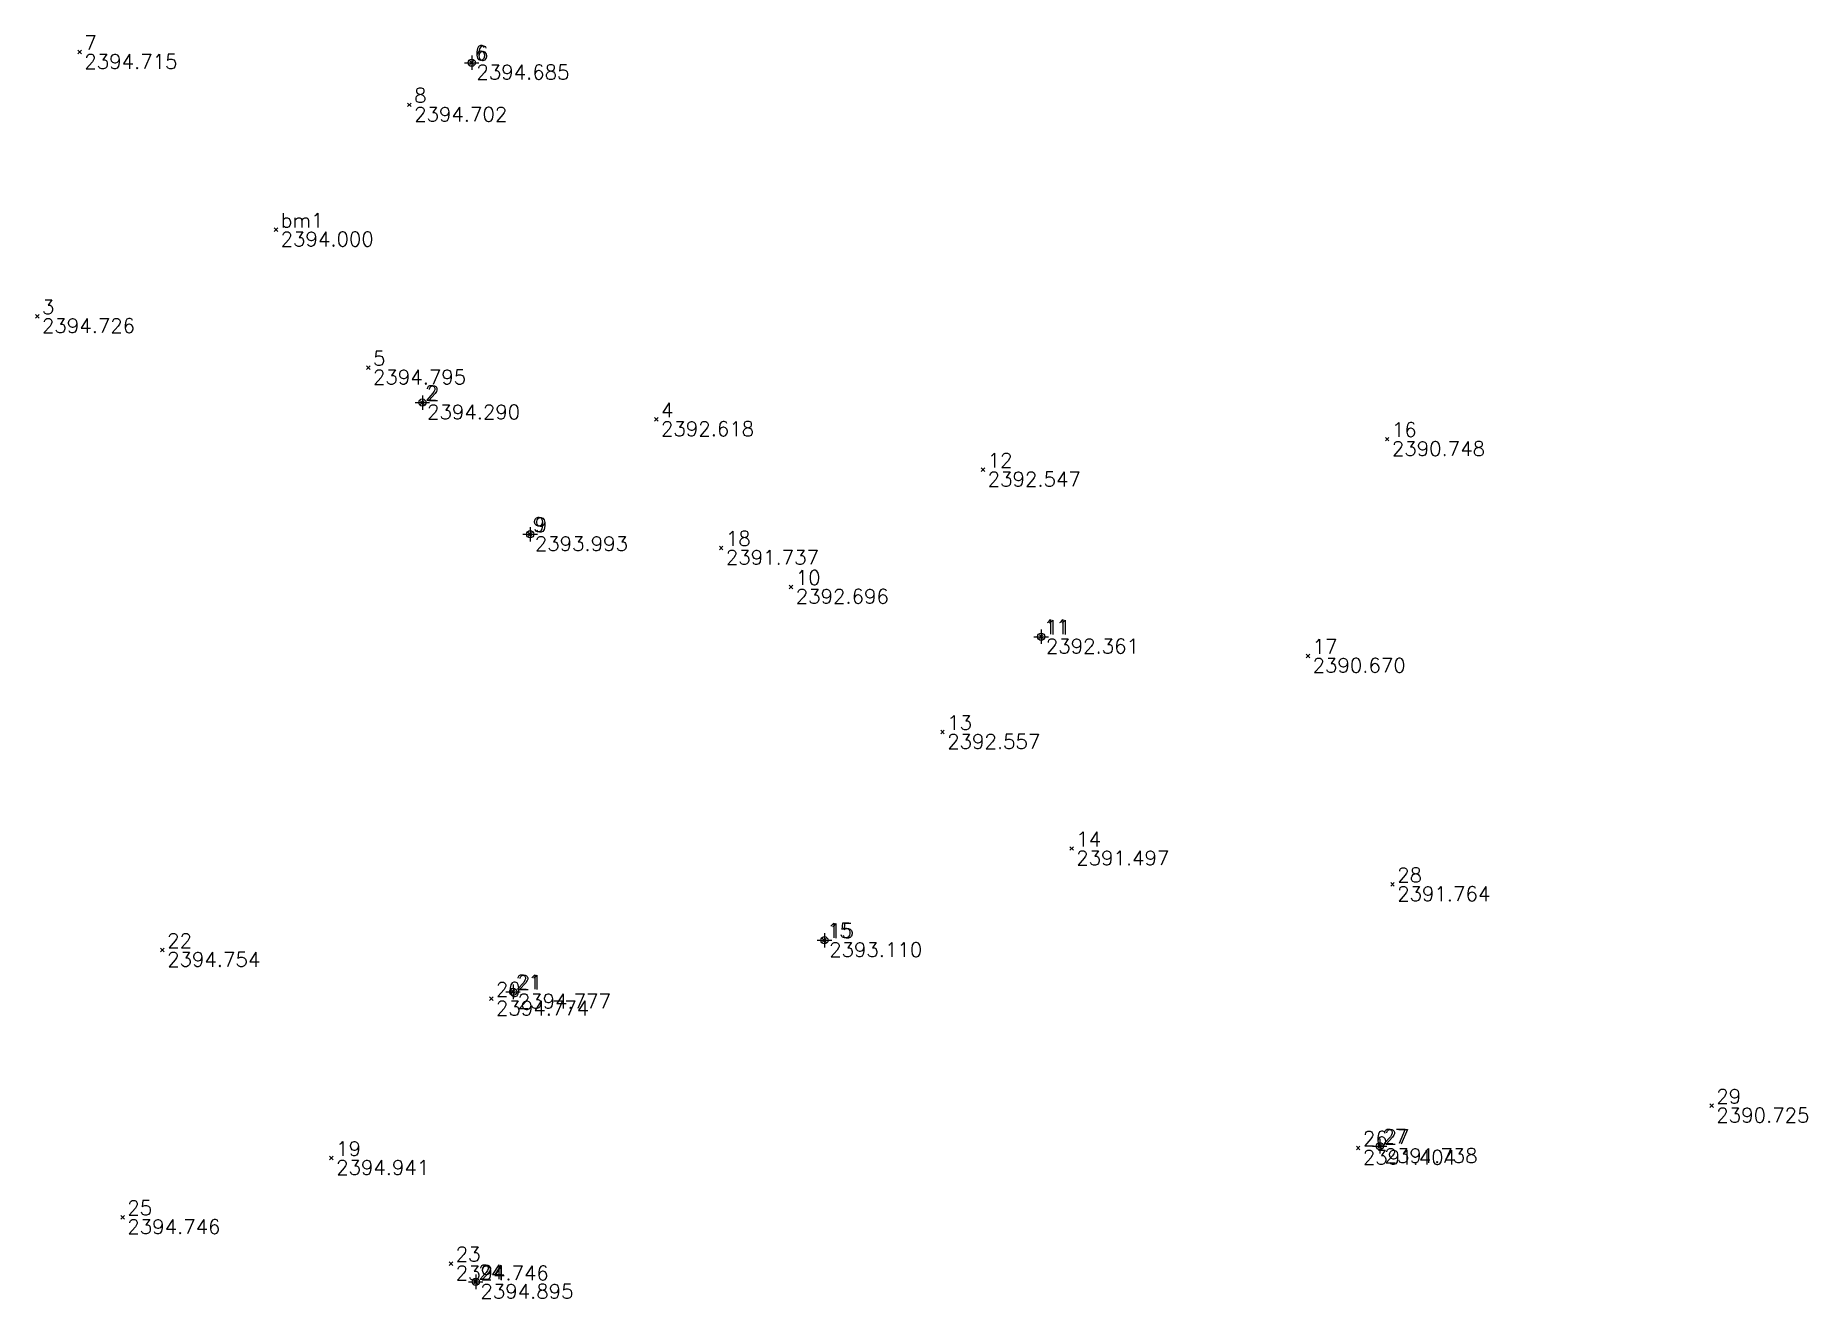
# Model space of a CAD drawing. Extents: x -125 to 120, y -133 to 42.
import ezdxf

# ---------------------------------------------------------------- set-up
doc = ezdxf.new("R2010")
doc.units = 0
doc.layers.get('0').update_dxf_attribs({"linetype": 'CONTINUOUS'})
for name, color, linetype in [('SPOTX', 7, 'CONTINUOUS'), ('STEXT', 7, 'CONTINUOUS'), ('STEXT3', 7, 'CONTINUOUS'), ('STN', 6, 'CONTINUOUS'), ('TEXT', 7, 'CONTINUOUS')]:
    doc.layers.add(name, color=color, linetype=linetype)
doc.styles.get("Standard").update_dxf_attribs({"font": 'txt.SHX', "bigfont": 'whgtxt.shx'})

# ---------------------------------------------------------------- blocks, each defined once
blk = doc.blocks.new('SPOTX')
for p, q in [((-0.5, -0.5), (0.5, 0.5)), ((0.5, -0.5), (-0.5, 0.5))]:
    blk.add_line(p, q)

msp = doc.modelspace()

# ---------------------------------------------------------------- linework, layer by layer
at = {"layer": 'STN'}
for points in [[(-65.502, 37.9, 2394.685), (-63.502, 37.9, 2394.685)], [(-65.502, 37.9, 2394.685), (-63.502, 37.9, 2394.685)], [(-64.502, 38.9, 2394.685), (-64.502, 36.9, 2394.685)], [(-64.502, 38.9, 2394.685), (-64.502, 36.9, 2394.685)], [(-72.314, -9.025, 2394.29), (-70.314, -9.025, 2394.29)], [(-72.314, -9.025, 2394.29), (-70.314, -9.025, 2394.29)], [(-71.314, -8.025, 2394.29), (-71.314, -10.025, 2394.29)], [(-71.314, -8.025, 2394.29), (-71.314, -10.025, 2394.29)], [(-56.433, -26.207, 2393.993), (-56.433, -28.207, 2393.993)], [(-56.433, -26.207, 2393.993), (-56.433, -28.207, 2393.993)], [(-57.433, -27.207, 2393.993), (-55.433, -27.207, 2393.993)], [(-57.433, -27.207, 2393.993), (-55.433, -27.207, 2393.993)], [(13.137, -41.349, 2392.361), (15.137, -41.349, 2392.361)], [(13.137, -41.349, 2392.361), (15.137, -41.349, 2392.361)], [(14.137, -40.349, 2392.361), (14.137, -42.349, 2392.361)], [(14.137, -40.349, 2392.361), (14.137, -42.349, 2392.361)], [(-15.792, -82.26, 2393.11), (-15.792, -84.26, 2393.11)], [(-15.792, -82.26, 2393.11), (-15.792, -84.26, 2393.11)], [(-16.792, -83.26, 2393.11), (-14.792, -83.26, 2393.11)], [(-16.792, -83.26, 2393.11), (-14.792, -83.26, 2393.11)], [(-59.791, -90.372, 2394.777), (-57.791, -90.372, 2394.777)], [(-59.791, -90.372, 2394.777), (-57.791, -90.372, 2394.777)], [(-58.791, -89.372, 2394.777), (-58.791, -91.372, 2394.777)], [(-58.791, -89.372, 2394.777), (-58.791, -91.372, 2394.777)], [(59.89, -111.69, 2391.738), (61.89, -111.69, 2391.738)], [(59.89, -111.69, 2391.738), (61.89, -111.69, 2391.738)], [(60.89, -110.69, 2391.738), (60.89, -112.69, 2391.738)], [(60.89, -110.69, 2391.738), (60.89, -112.69, 2391.738)], [(-63.949, -129.423, 2394.895), (-63.949, -131.423, 2394.895)], [(-63.949, -129.423, 2394.895), (-63.949, -131.423, 2394.895)], [(-64.949, -130.423, 2394.895), (-62.949, -130.423, 2394.895)], [(-64.949, -130.423, 2394.895), (-62.949, -130.423, 2394.895)]]:
    msp.add_polyline3d(points, dxfattribs=at)
for centre in [(-64.502, 37.9, 2394.685), (-64.502, 37.9, 2394.685), (-71.314, -9.025, 2394.29), (-71.314, -9.025, 2394.29), (-56.433, -27.207, 2393.993), (-56.433, -27.207, 2393.993), (14.137, -41.349, 2392.361), (14.137, -41.349, 2392.361), (-15.792, -83.26, 2393.11), (-15.792, -83.26, 2393.11), (-58.791, -90.372, 2394.777), (-58.791, -90.372, 2394.777), (60.89, -111.69, 2391.738), (60.89, -111.69, 2391.738), (-63.949, -130.423, 2394.895), (-63.949, -130.423, 2394.895)]:
    msp.add_circle(centre, 0.5, dxfattribs=at)

# ---------------------------------------------------------------- block references
at = {"layer": 'SPOTX', "xscale": 0.5, "yscale": 0.5, "zscale": 0.5}
for p in [(-118.642, 39.362, 2394.715), (-118.642, 39.362, 2394.715), (-64.502, 37.9, 2394.685), (-64.502, 37.9, 2394.685), (-73.094, 32.083, 2394.702), (-73.094, 32.083, 2394.702), (-91.536, 14.845, 2394), (-91.536, 14.845, 2394), (-124.493, 2.882, 2394.726), (-124.493, 2.882, 2394.726), (-78.781, -4.208, 2394.795), (-78.781, -4.208, 2394.795), (-71.314, -9.025, 2394.29), (-71.314, -9.025, 2394.29), (-39.011, -11.344, 2392.618), (-39.011, -11.344, 2392.618), (61.916, -14.075, 2390.748), (61.916, -14.075, 2390.748), (6.097, -18.302, 2392.547), (6.097, -18.302, 2392.547), (-56.433, -27.207, 2393.993), (-56.433, -27.207, 2393.993), (-30.053, -29.089, 2391.737), (-30.053, -29.089, 2391.737), (-20.401, -34.484, 2392.696), (-20.401, -34.484, 2392.696), (14.137, -41.349, 2392.361), (14.137, -41.349, 2392.361), (50.968, -44.004, 2390.67), (50.968, -44.004, 2390.67), (0.512, -54.516, 2392.557), (0.512, -54.516, 2392.557), (18.328, -70.591, 2391.497), (18.328, -70.591, 2391.497), (62.649, -75.545, 2391.764), (62.649, -75.545, 2391.764), (-15.792, -83.26, 2393.11), (-15.792, -83.26, 2393.11), (-107.201, -84.604, 2394.754), (-107.201, -84.604, 2394.754), (-58.791, -90.372, 2394.777), (-58.791, -90.372, 2394.777), (-61.8, -91.325, 2394.774), (-61.8, -91.325, 2394.774), (106.716, -106.108, 2390.725), (106.716, -106.108, 2390.725), (57.909, -111.933, 2391.404), (57.909, -111.933, 2391.404), (60.89, -111.69, 2391.738), (60.89, -111.69, 2391.738), (-83.868, -113.329, 2394.941), (-83.868, -113.329, 2394.941), (-112.701, -121.496, 2394.746), (-112.701, -121.496, 2394.746), (-67.36, -127.893, 2394.746), (-67.36, -127.893, 2394.746), (-63.949, -130.423, 2394.895), (-63.949, -130.423, 2394.895)]:
    msp.add_blockref('SPOTX', p, dxfattribs=at)

# ---------------------------------------------------------------- texts
at = {"layer": 'STEXT'}
for s, p in [('7', (-117.992, 39.662, 2394.715)), ('7', (-117.992, 39.662, 2394.715)), ('6', (-63.852, 38.2, 2394.685)), ('6', (-63.852, 38.2, 2394.685)), ('8', (-72.444, 32.383, 2394.702)), ('8', (-72.444, 32.383, 2394.702)), ('bm1', (-90.886, 15.145, 2394)), ('bm1', (-90.886, 15.145, 2394)), ('3', (-123.843, 3.182, 2394.726)), ('3', (-123.843, 3.182, 2394.726)), ('5', (-78.131, -3.908, 2394.795)), ('5', (-78.131, -3.908, 2394.795)), ('2', (-70.664, -8.725, 2394.29)), ('2', (-70.664, -8.725, 2394.29)), ('4', (-38.361, -11.044, 2392.618)), ('4', (-38.361, -11.044, 2392.618)), ('16', (62.566, -13.775, 2390.748)), ('16', (62.566, -13.775, 2390.748)), ('12', (6.747, -18.002, 2392.547)), ('12', (6.747, -18.002, 2392.547)), ('9', (-55.783, -26.907, 2393.993)), ('9', (-55.783, -26.907, 2393.993)), ('18', (-29.403, -28.789, 2391.737)), ('18', (-29.403, -28.789, 2391.737)), ('10', (-19.751, -34.184, 2392.696)), ('10', (-19.751, -34.184, 2392.696)), ('11', (14.787, -41.049, 2392.361)), ('11', (14.787, -41.049, 2392.361)), ('17', (51.618, -43.704, 2390.67)), ('17', (51.618, -43.704, 2390.67)), ('13', (1.162, -54.216, 2392.557)), ('13', (1.162, -54.216, 2392.557)), ('14', (18.978, -70.291, 2391.497)), ('14', (18.978, -70.291, 2391.497)), ('28', (63.299, -75.245, 2391.764)), ('28', (63.299, -75.245, 2391.764)), ('22', (-106.551, -84.304, 2394.754)), ('22', (-106.551, -84.304, 2394.754)), ('15', (-15.142, -82.96, 2393.11)), ('15', (-15.142, -82.96, 2393.11)), ('21', (-58.141, -90.072, 2394.777)), ('21', (-58.141, -90.072, 2394.777)), ('20', (-61.15, -91.025, 2394.774)), ('20', (-61.15, -91.025, 2394.774)), ('29', (107.366, -105.808, 2390.725)), ('29', (107.366, -105.808, 2390.725)), ('26', (58.559, -111.633, 2391.404)), ('26', (58.559, -111.633, 2391.404)), ('27', (61.54, -111.39, 2391.738)), ('27', (61.54, -111.39, 2391.738)), ('19', (-83.218, -113.029, 2394.941)), ('19', (-83.218, -113.029, 2394.941)), ('25', (-112.051, -121.196, 2394.746)), ('25', (-112.051, -121.196, 2394.746)), ('23', (-66.71, -127.593, 2394.746)), ('23', (-66.71, -127.593, 2394.746)), ('24', (-63.299, -130.123, 2394.895)), ('24', (-63.299, -130.123, 2394.895))]:
    msp.add_text(s, height=2, dxfattribs=at).set_placement(p)
at = {"layer": 'STEXT3'}
for s, p in [('2394.715', (-117.992, 37.062, 2394.715)), ('2394.715', (-117.992, 37.062, 2394.715)), ('2394.685', (-63.852, 35.6, 2394.685)), ('2394.685', (-63.852, 35.6, 2394.685)), ('2394.702', (-72.444, 29.783, 2394.702)), ('2394.702', (-72.444, 29.783, 2394.702)), ('2394.000', (-90.886, 12.545, 2394)), ('2394.000', (-90.886, 12.545, 2394)), ('2394.726', (-123.843, 0.582, 2394.726)), ('2394.726', (-123.843, 0.582, 2394.726)), ('2394.795', (-78.131, -6.508, 2394.795)), ('2394.795', (-78.131, -6.508, 2394.795)), ('2394.290', (-70.664, -11.325, 2394.29)), ('2394.290', (-70.664, -11.325, 2394.29)), ('2392.618', (-38.361, -13.644, 2392.618)), ('2392.618', (-38.361, -13.644, 2392.618)), ('2390.748', (62.566, -16.375, 2390.748)), ('2390.748', (62.566, -16.375, 2390.748)), ('2392.547', (6.747, -20.602, 2392.547)), ('2392.547', (6.747, -20.602, 2392.547)), ('2393.993', (-55.783, -29.507, 2393.993)), ('2393.993', (-55.783, -29.507, 2393.993)), ('2391.737', (-29.403, -31.389, 2391.737)), ('2391.737', (-29.403, -31.389, 2391.737)), ('2392.696', (-19.751, -36.784, 2392.696)), ('2392.696', (-19.751, -36.784, 2392.696)), ('2392.361', (14.787, -43.649, 2392.361)), ('2392.361', (14.787, -43.649, 2392.361)), ('2390.670', (51.618, -46.304, 2390.67)), ('2390.670', (51.618, -46.304, 2390.67)), ('2392.557', (1.162, -56.816, 2392.557)), ('2392.557', (1.162, -56.816, 2392.557)), ('2391.497', (18.978, -72.891, 2391.497)), ('2391.497', (18.978, -72.891, 2391.497)), ('2391.764', (63.299, -77.845, 2391.764)), ('2391.764', (63.299, -77.845, 2391.764)), ('2394.754', (-106.551, -86.904, 2394.754)), ('2394.754', (-106.551, -86.904, 2394.754)), ('2393.110', (-15.142, -85.56, 2393.11)), ('2393.110', (-15.142, -85.56, 2393.11)), ('2394.774', (-61.15, -93.625, 2394.774)), ('2394.774', (-61.15, -93.625, 2394.774)), ('2394.777', (-58.141, -92.672, 2394.777)), ('2394.777', (-58.141, -92.672, 2394.777)), ('2390.725', (107.366, -108.408, 2390.725)), ('2390.725', (107.366, -108.408, 2390.725)), ('2391.404', (58.559, -114.233, 2391.404)), ('2391.404', (58.559, -114.233, 2391.404)), ('2391.738', (61.54, -113.99, 2391.738)), ('2391.738', (61.54, -113.99, 2391.738)), ('2394.941', (-83.218, -115.629, 2394.941)), ('2394.941', (-83.218, -115.629, 2394.941)), ('2394.746', (-112.051, -123.796, 2394.746)), ('2394.746', (-112.051, -123.796, 2394.746)), ('2394.746', (-66.71, -130.193, 2394.746)), ('2394.746', (-66.71, -130.193, 2394.746)), ('2394.895', (-63.299, -132.723, 2394.895)), ('2394.895', (-63.299, -132.723, 2394.895))]:
    msp.add_text(s, height=2, dxfattribs=at).set_placement(p)
at = {"layer": 'TEXT'}
for s, p in [('6', (-64.148447, 38.253553, 2394.685)), ('6', (-64.148447, 38.253553, 2394.685)), ('2', (-70.960447, -8.671447, 2394.29)), ('2', (-70.960447, -8.671447, 2394.29)), ('9', (-56.079447, -26.853447, 2393.993)), ('9', (-56.079447, -26.853447, 2393.993)), ('11', (14.490553, -40.995447, 2392.361)), ('11', (14.490553, -40.995447, 2392.361)), ('15', (-15.438447, -82.906447, 2393.11)), ('15', (-15.438447, -82.906447, 2393.11)), ('21', (-58.437447, -90.018447, 2394.777)), ('21', (-58.437447, -90.018447, 2394.777)), ('27', (61.243553, -111.336447, 2391.738)), ('27', (61.243553, -111.336447, 2391.738)), ('24', (-63.595447, -130.069447, 2394.895)), ('24', (-63.595447, -130.069447, 2394.895))]:
    msp.add_text(s, height=2, dxfattribs=at).set_placement(p)

doc.saveas('drawing.dxf')
